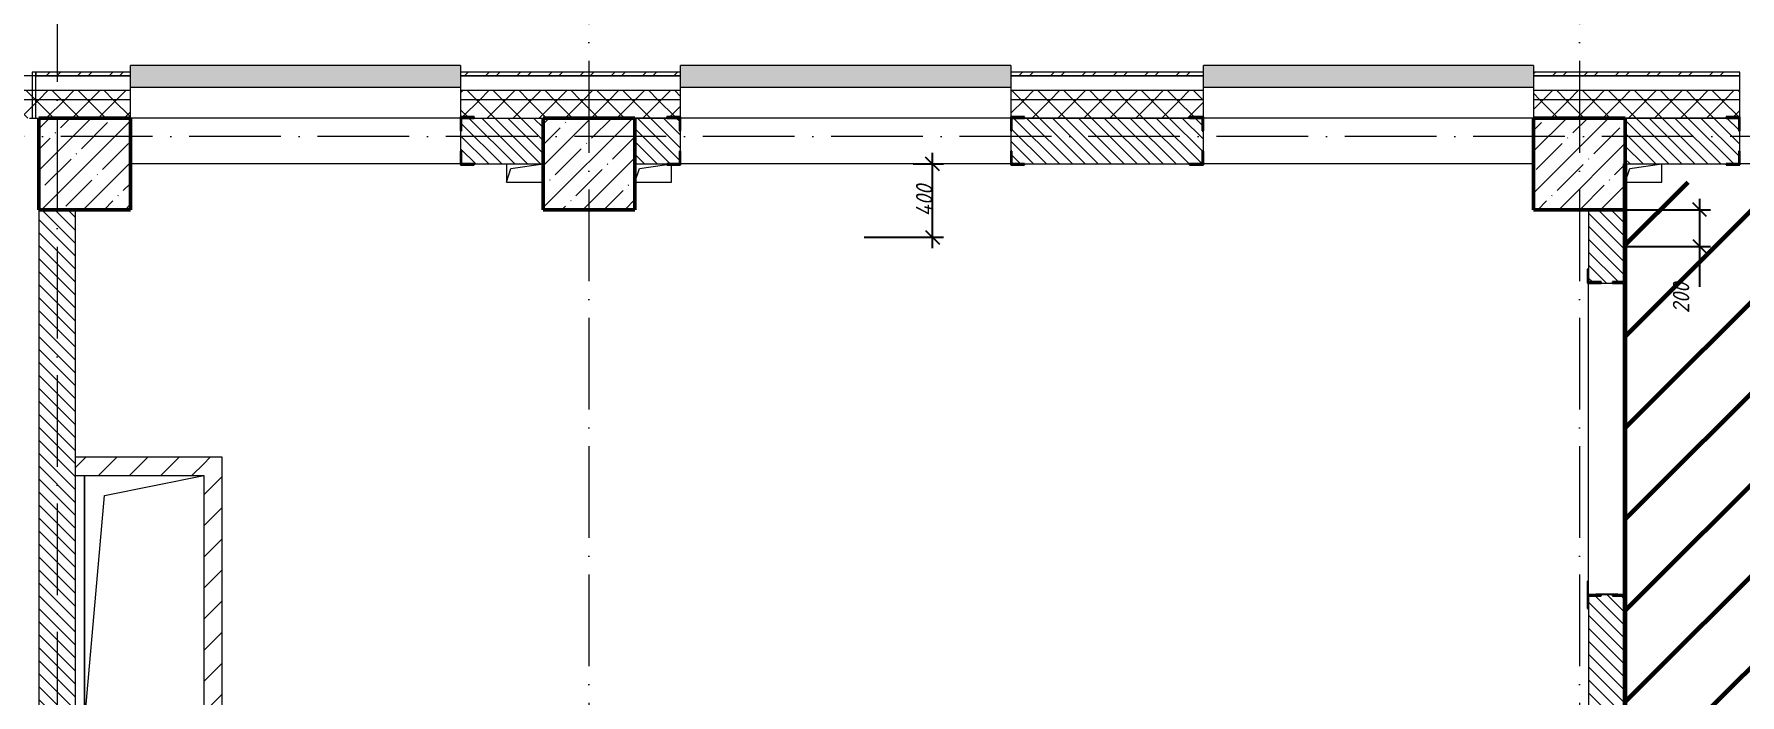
# Model space of a CAD drawing. Header units: millimetres. Extents: x -606178 to 312196, y -19338 to 632709.
# Drawn here: x -65990 to -56690, y 534329 to 537933 of the extents above; entities that cross this region are included whole.
import ezdxf

# ---------------------------------------------------------------- set-up
doc = ezdxf.new("R2010")
doc.units = ezdxf.units.MM
doc.linetypes.add('50_200_ШТРИХ_1Т_ш5_п1_п1_', pattern=[700, 500, -100, 0, -100])
for name, color, linetype, lineweight in [('6.4.1) Окр пт с инж. ПТ2.16', 3, 'Continuous', 60), ('6.4.3) Окр пт с инж. ПТ2.3', 150, 'Continuous', 60), ('A-____-____-DIMS', 7, 'Continuous', 9), ('A-FLOR-____-OTLN', 7, 'Continuous', 9), ('A-GENM-____-MCUT', 7, 'Continuous', 25), ('A-GENM-____-OTLN', 7, 'Continuous', 9), ('A-GENM-____-OTLN-1', 7, 'Continuous', 25), ('A-GLAZ-____-OTLN', 7, 'Continuous', 9), ('A-WALL-____-MCUT', 7, 'Continuous', 13), ('A-WALL-____-MCUT-1', 7, 'Continuous', 9), ('A-WALL-____-OTLN', 7, 'Continuous', 9), ('A-WALL-____-PATT-1', 7, 'Continuous', 9), ('A-WALL-FNSH-MCUT-1', 7, 'Continuous', 9), ('I-WALL-____-OTLN', 7, 'Continuous', 9), ('S-COLS-____-MCUT', 7, 'Continuous', 50), ('S-COLS-____-OTLN', 7, 'Continuous', 9), ('S-GRID-____-OTLN-1', 7, '50_200_ШТРИХ_1Т_ш5_п1_п1_', 9)]:
    doc.layers.add(name, color=color, linetype=linetype, lineweight=lineweight)
doc.layers.add('A-GLAZ-____-OTLN-1', color=7, linetype='Continuous', lineweight=9, true_color=0xc0c0c0)
doc.styles.add('ISOCPEUR_I_7', font='isocpeui.ttf', dxfattribs={"width": 0.9, "height": 90})
doc.dimstyles.new('ISO-1_8_0_9К_СРЕДНИЙ_Кладочные_1', dxfattribs={"dimscale": 304.8, "dimtxt": 89.638306, "dimasz": 0.246063, "dimexe": 0.19685, "dimexo": 0, "dimgap": 0, "dimtad": 1, "dimdec": 3, "dimrnd": 0.001, "dimdsep": 46, "dimtxsty": 'ISOCPEUR_I_7', "dimblk1": 'OBLIQUE', "dimblk2": 'OBLIQUE', "dimsah": 1, "dimcen": 0.09, "dimdle": 0.19685, "dimazin": 0, "dimtfac": 1, "dimtdec": 4, "dimtix": 1, "dimtmove": 0, "dimatfit": 3, "dimfxl": 1, "dimtvp": 1, "dimtolj": 1, "dimtzin": 0, "dimarcsym": 2})
doc.dimstyles.new('ISO-1_8_0_9К_СРЕДНИЙ_Кладочные_2', dxfattribs={"dimscale": 304.8, "dimtxt": 89.638306, "dimasz": 0.246063, "dimexe": 0.19685, "dimexo": 0, "dimgap": 0, "dimtad": 1, "dimdec": 3, "dimrnd": 0.001, "dimdsep": 46, "dimtxsty": 'ISOCPEUR_I_7', "dimblk1": 'OBLIQUE', "dimblk2": 'OBLIQUE', "dimsah": 1, "dimcen": 0.09, "dimdle": 0.19685, "dimazin": 0, "dimtfac": 1, "dimtdec": 4, "dimtix": 1, "dimtmove": 1, "dimatfit": 3, "dimfxl": 1, "dimtvp": 1, "dimtolj": 1, "dimtzin": 0, "dimarcsym": 2})
pattern_1 = [(45, (-140714.89, 451794.26), (-70.71068, 70.71068), []), (135, (-140714.89, 451794.26), (-70.71068, -70.71068), [])]
pattern_2 = [(135, (-140714.89, 451794.26), (-35.35534, -35.35534), [])]
pattern_3 = [(45, (-140714.89, 451794.26), (-84.85281, 84.85281), [])]

# ---------------------------------------------------------------- blocks, each defined once
blk = doc.blocks.new('BSC_Колонна _Прямоугольная - 500х500-V41-АР1_План отверстий 3 этажа в осях 1-64_Ю-ЯЯ')
at = {"layer": 'S-COLS-____-OTLN'}
h = blk.add_hatch(dxfattribs=at)
h.set_pattern_fill('FP_49', color=256, style=0, pattern_type=2)
h.set_pattern_definition([(45, (-83150, -85431.04), (-114.04925, 114.04925), []), (45, (-83035.95, -85431.04), (-114.04925, 114.04925), [201.613, -40.323, 3.353, -36.97])])
h.paths.add_polyline_path([(-250, -250), (250, -250), (250, 250), (-250, 250)], flags=0)
at = {"layer": 'S-COLS-____-MCUT'}
for p, q in [((250, 250), (-250, 250)), ((-250, 250), (-250, -250)), ((250, -250), (250, 250)), ((-250, -250), (250, -250))]:
    blk.add_line(p, q, dxfattribs=at)
blk = doc.blocks.new('BSC_Колонна _Прямоугольная - 500х500-V43-АР1_План отверстий 3 этажа в осях 1-64_Ю-ЯЯ')
at = {"layer": 'S-COLS-____-OTLN'}
h = blk.add_hatch(dxfattribs=at)
h.set_pattern_fill('FP_51', color=256, style=0, pattern_type=2)
h.set_pattern_definition([(45, (-77750, -85431.04), (-114.04925, 114.04925), []), (45, (-77635.95, -85431.04), (-114.04925, 114.04925), [201.613, -40.323, 3.353, -36.97])])
h.paths.add_polyline_path([(-250, -250), (250, -250), (250, 250), (-250, 250)], flags=0)
at = {"layer": 'S-COLS-____-MCUT'}
for p, q in [((250, 250), (-250, 250)), ((-250, 250), (-250, -250)), ((250, -250), (250, 250)), ((-250, -250), (250, -250))]:
    blk.add_line(p, q, dxfattribs=at)
blk = doc.blocks.new('BSC_Колонна _Прямоугольная - 500х500-V92-АР1_План отверстий 3 этажа в осях 1-64_Ю-ЯЯ')
at = {"layer": 'S-COLS-____-OTLN'}
h = blk.add_hatch(dxfattribs=at)
h.set_pattern_fill('FP_97', color=256, style=0, pattern_type=2)
h.set_pattern_definition([(45, (-75000, -85431.04), (-114.04925, 114.04925), []), (45, (-74885.95, -85431.04), (-114.04925, 114.04925), [201.613, -40.323, 3.353, -36.97])])
h.paths.add_polyline_path([(-250, -250), (250, -250), (250, 250), (-250, 250)], flags=0)
at = {"layer": 'S-COLS-____-MCUT'}
for p, q in [((250, 250), (-250, 250)), ((-250, 250), (-250, -250)), ((250, -250), (250, 250)), ((-250, -250), (250, -250))]:
    blk.add_line(p, q, dxfattribs=at)
blk = doc.blocks.new('Фахверк_СКБ_Уголок - 250_2700-27497298-АР1_План отверстий 3 этажа в осях 1-64_Ю-ЯЯ')
at = {"layer": 'A-GENM-____-MCUT'}
for p, q in [((200, 181), (125, 181)), ((125, 181), (125, 106)), ((125, 106), (131, 106)), ((131, 106), (131, 175)), ((131, 175), (200, 175)), ((200, 175), (200, 181)), ((131, -6), (125, -6)), ((125, -6), (125, -81)), ((125, -81), (200, -81)), ((131, -75), (131, -6)), ((200, -75), (131, -75)), ((200, -81), (200, -75))]:
    blk.add_line(p, q, dxfattribs=at)
blk = doc.blocks.new('154_Стойка_СКБ_Уголок - СМ-2480_200-28346303-АР1_План отверстий 3 этажа в осях 1-64_Ю-ЯЯ')
at = {"layer": 'A-GENM-____-MCUT'}
for p, q in [((125, 156), (125, 81)), ((200, 156), (125, 156)), ((131, 81), (131, 150)), ((131, 150), (200, 150)), ((200, 150), (200, 156)), ((125, 81), (131, 81)), ((131, 19), (125, 19)), ((125, 19), (125, -56)), ((131, -50), (131, 19)), ((125, -56), (200, -56)), ((200, -50), (131, -50)), ((200, -56), (200, -50))]:
    blk.add_line(p, q, dxfattribs=at)
blk = doc.blocks.new('Стойка_Влож_Полоса боковая - Полоса-V164-АР1_План отверстий 3 этажа в осях 1-64_Ю-ЯЯ')
at = {"layer": 'A-GENM-____-OTLN'}
for p, q in [((-5, 60), (0, 60)), ((-5, -60), (-5, 60)), ((0, 31), (0, -31)), ((0, -60), (-5, -60))]:
    blk.add_line(p, q, dxfattribs=at)
blk = doc.blocks.new('Стойка_Влож_Уголок_Опорный - Уголок-28213941-АР1_План отверстий 3 этажа в осях 1-64_Ю-ЯЯ')
at = {"layer": 'A-GENM-____-OTLN'}
for p, q in [((-212, -6), (-212, 0)), ((0, 0), (0, -6)), ((-212, -75), (-212, -6)), ((-212, -6), (-206, -6)), ((-212, -75), (-206, -75)), ((-6, -6), (0, -6)), ((-6, -75), (0, -75)), ((0, -6), (0, -75))]:
    blk.add_line(p, q, dxfattribs=at)
blk = doc.blocks.new('Фахверк_СКБ_Уголок - 200_3960-28268576-АР1_План отверстий 3 этажа в осях 1-64_Ю-ЯЯ')
at = {"layer": 'A-GENM-____-MCUT'}
for p, q in [((200, 156), (125, 156)), ((125, 156), (125, 81)), ((131, 81), (131, 150)), ((131, 150), (200, 150)), ((200, 150), (200, 156)), ((125, 81), (131, 81)), ((131, 19), (125, 19)), ((125, 19), (125, -56)), ((131, -50), (131, 19)), ((125, -56), (200, -56)), ((200, -50), (131, -50)), ((200, -56), (200, -50))]:
    blk.add_line(p, q, dxfattribs=at)
blk = doc.blocks.new('AR_Отверстие прямоугольное _в плите_ - AR_Отверстие прямоугольное _в плите_-30510712-АР1_План отверстий 3 этажа в осях 1-64_Ю-ЯЯ')
at = {"layer": 'A-GENM-____-OTLN'}
for p, q in [((-100, 50), (-100, -50)), ((-100, -50), (-75, 25)), ((-75, 25), (100, 50)), ((-100, -50), (100, -50))]:
    blk.add_line(p, q, dxfattribs=at)
blk = doc.blocks.new('AR_Отверстие прямоугольное _в плите_ - AR_Отверстие прямоугольное _в плите_-V175-АР1_План отверстий 3 этажа в осях 1-64_Ю-ЯЯ')
at = {"layer": 'A-GENM-____-OTLN'}
for p, q in [((-100, -50), (-75, 25)), ((-75, 25), (100, 50)), ((100, -50), (100, 50)), ((-100, -50), (100, -50))]:
    blk.add_line(p, q, dxfattribs=at)
blk = doc.blocks.new('AR_Отверстие прямоугольное _в плите_ - AR_Отверстие прямоугольное _в плите_-V181-АР1_План отверстий 3 этажа в осях 1-64_Ю-ЯЯ')
at = {"layer": 'A-GENM-____-OTLN'}
for p, q in [((-100, -50), (-75, 25)), ((-75, 25), (75, 46.4)), ((100, -50), (100, 44)), ((-100, -50), (100, -50))]:
    blk.add_line(p, q, dxfattribs=at)
blk = doc.blocks.new('AR_Отверстие прямоугольное _в плите_ - AR_Отверстие прямоугольное _в плите_-30552512-АР1_План отверстий 3 этажа в осях 1-64_Ю-ЯЯ')
at = {"layer": 'A-GENM-____-OTLN'}
for p, q in [((-325, 675), (-325, -675)), ((-216.7, 566.7), (325, 675)), ((-325, -675), (-216.7, 566.7)), ((-325, -675), (25, -675))]:
    blk.add_line(p, q, dxfattribs=at)
blk = doc.blocks.new('Отлив_СКБ - Отлив витража_120_НВФ-31885689-АР1_План отверстий 3 этажа в осях 1-64_Ю-ЯЯ')
at = {"layer": 'A-GLAZ-____-OTLN-1'}
for points in [[(1800, 2), (1800, 120), (0, 120), (0, 2), (736.9, 2)], [(1800, 0), (1800, 2), (0, 2), (0, 0), (736.9, 0)]]:
    blk.add_hatch(color=256, dxfattribs=at).paths.add_polyline_path(points, flags=0)
at = {"layer": 'A-GLAZ-____-OTLN'}
for p, q in [((0, 83), (0, 120)), ((1800, 120), (0, 120)), ((1800, 120), (1800, 83)), ((0, 2), (1800, 2)), ((1800, 0), (0, 0))]:
    blk.add_line(p, q, dxfattribs=at)
blk = doc.blocks.new('Стены 2 - Стены 4-31194547-АР1_План отверстий 3 этажа в осях 1-64_Ю-ЯЯ')
at = {"layer": 'A-WALL-____-MCUT'}
for p, q in [((-1798.5, 41030.2), (-1798.5, 41010.2)), ((-1548.5, 41030.2), (-1798.5, 41030.2)), ((-1548.5, 41010.2), (-1548.5, 41030.2)), ((-1798.5, 41010.2), (-1548.5, 41010.2))]:
    blk.add_line(p, q, dxfattribs=at)
blk = doc.blocks.new('_Oblique')
at = {"color": 0, "linetype": 'ByBlock', "lineweight": -2}
blk.add_line((-0.5, -0.5), (0.5, 0.5), dxfattribs=at)
blk = doc.blocks.new('*D5417')
at = {"layer": 'A-____-____-DIMS', "color": 0, "lineweight": -2, "transparency": 16777216}
for p, q in [((-61092, 536765.3), (-61092, 537285.3)), ((-61198.1, 537225.3), (-61032, 537225.3)), ((-61464.9, 536825.3), (-61032, 536825.3))]:
    blk.add_line(p, q, dxfattribs=at)
at = {"layer": 'Defpoints', "color": 0, "transparency": 16777216}
for p in [(-61198.1, 537225.3), (-61092, 537225.3), (-61464.9, 536825.3)]:
    blk.add_point(p, dxfattribs=at)
at = {"layer": 'A-____-____-DIMS', "color": 0, "lineweight": -2, "transparency": 16777216, "xscale": 75, "yscale": 75, "zscale": 75}
for p, rotation in [((-61092, 537225.3), 90), ((-61092, 536825.3), 270)]:
    blk.add_blockref('_Oblique', p, dxfattribs=dict(at, rotation=rotation))
at = {"layer": 'A-____-____-DIMS', "color": 0, "transparency": 16777216, "insert": (-61137, 537025.3), "char_height": 90, "width": 426.127, "attachment_point": 5, "rotation": 90, "style": 'ISOCPEUR_I_7'}
blk.add_mtext('\\A1;400', dxfattribs=at)
blk = doc.blocks.new('*D5396')
at = {"layer": 'A-____-____-DIMS', "color": 0, "lineweight": -2, "transparency": 16777216}
for p, q in [((-56909.6, 537035), (-56909.6, 536775)), ((-57314.9, 536975), (-56849.6, 536975)), ((-57314.9, 536775), (-56849.6, 536775)), ((-56909.6, 536775), (-56909.6, 536555.6))]:
    blk.add_line(p, q, dxfattribs=at)
at = {"layer": 'Defpoints', "color": 0, "transparency": 16777216}
for p in [(-57314.9, 536975), (-57314.9, 536775), (-56909.6, 536775)]:
    blk.add_point(p, dxfattribs=at)
at = {"layer": 'A-____-____-DIMS', "color": 0, "lineweight": -2, "transparency": 16777216, "xscale": 75, "yscale": 75, "zscale": 75}
for p, rotation in [((-56909.6, 536975), 90), ((-56909.6, 536775), 270)]:
    blk.add_blockref('_Oblique', p, dxfattribs=dict(at, rotation=rotation))
at = {"layer": 'A-____-____-DIMS', "color": 0, "transparency": 16777216, "insert": (-57055.6, 536410.8), "char_height": 90, "width": 409.578, "attachment_point": 1, "rotation": 90, "line_spacing_factor": 1.149209, "style": 'ISOCPEUR_I_7'}
blk.add_mtext('\\A1;200', dxfattribs=at)

msp = doc.modelspace()

# ---------------------------------------------------------------- hatches: boundary and pattern name
at = {"layer": '6.4.3) Окр пт с инж. ПТ2.3'}
h = msp.add_hatch(dxfattribs=at)
h.set_pattern_fill('ANSI31', color=256, scale=111)
h.paths.add_polyline_path([(-48464.891, 537125.3011), (-57314.891, 537125.3011), (-57314.891, 534225.3011), (-56714.891, 534225.3011), (-56714.891, 530175.3011), (-57214.891, 530175.3011), (-57214.891, 527475.3011), (-56714.891, 527475.3011), (-56714.891, 527125.3011), (-52164.891, 527125.3011), (-52164.891, 527625.3011), (-51464.891, 527625.3011), (-51464.891, 527125.3011), (-46764.891, 527125.3011), (-46764.891, 530875.3011), (-47464.891, 530875.3011), (-47464.891, 531375.3011), (-46764.891, 531375.3011), (-46764.891, 532625.3011), (-48464.891, 532625.3011)])
h.paths.add_polyline_path([(-52164.891, 534425.3011), (-51464.891, 534425.3011), (-51464.891, 533475.3011), (-52164.891, 533475.3011)], flags=16)
h.paths.add_polyline_path([(-52164.891, 530325.3006), (-51464.891, 530325.3006), (-51464.891, 529475.3006), (-52164.891, 529475.3006)], flags=16)
at = {"layer": 'A-WALL-____-PATT-1'}
h = msp.add_hatch(dxfattribs=at)
h.set_pattern_fill('FP_6', color=256, style=0, pattern_type=2)
h.set_pattern_definition([(45, (-140714.89, 451794.26), (-85.53659, 85.53659), []), (45, (-140657.87, 451794.26), (-85.53659, 85.53659), [])])
h.paths.add_polyline_path([(-54889.891, 537705.3011), (-53764.891, 537705.3011), (-53764.891, 537725.3011), (-54889.891, 537725.3011)], flags=0)
h.paths.add_polyline_path([(-60309.2918, 537705.3011), (-59614.891, 537705.3011), (-59614.891, 537725.3011), (-60664.891, 537725.3011), (-60664.891, 537705.3011)], flags=0)
h.paths.add_polyline_path([(-57658.0954, 537705.3011), (-56689.891, 537705.3011), (-56689.891, 537725.3011), (-57814.891, 537725.3011), (-57814.891, 537705.3011)], flags=0)
h.paths.add_polyline_path([(-63664.891, 537705.3011), (-62464.891, 537705.3011), (-62464.891, 537725.3011), (-63664.891, 537725.3011)], flags=0)
h.paths.add_polyline_path([(-65979.891, 537705.3011), (-65464.891, 537705.3011), (-65464.891, 537725.3011), (-65979.891, 537725.3011)], flags=0)
h = msp.add_hatch(dxfattribs=at)
h.set_pattern_fill('FP_4', color=256, style=0, pattern_type=2)
h.set_pattern_definition(pattern_1)
h.paths.add_polyline_path([(-39234.891, 537575.3011), (-39234.891, 537625.3011), (-46214.891, 537625.3011), (-46214.891, 537575.3011), (-41750.9168, 537575.3011)], flags=0)
h.paths.add_polyline_path([(-47214.891, 537575.3011), (-47214.891, 537625.3011), (-48964.891, 537625.3011), (-48964.891, 537575.3011), (-48820.774, 537575.3011)], flags=0)
h.paths.add_polyline_path([(-54889.891, 537575.3011), (-53764.891, 537575.3011), (-53764.891, 537625.3011), (-54889.891, 537625.3011)], flags=0)
h.paths.add_polyline_path([(-56689.891, 537575.3011), (-56689.891, 537625.3011), (-57814.891, 537625.3011), (-57814.891, 537575.3011), (-56774.3633, 537575.3011)], flags=0)
h.paths.add_polyline_path([(-60309.2918, 537575.3011), (-59614.891, 537575.3011), (-59614.891, 537625.3011), (-60664.891, 537625.3011), (-60664.891, 537575.3011)], flags=0)
h.paths.add_polyline_path([(-63664.891, 537575.3011), (-62464.891, 537575.3011), (-62464.891, 537625.3011), (-63664.891, 537625.3011)], flags=0)
h.paths.add_polyline_path([(-65464.891, 537575.3011), (-65464.891, 537625.3011), (-69014.891, 537625.3011), (-69014.891, 537575.3011), (-66495.4168, 537575.3011)], flags=0)
h.paths.add_polyline_path([(-70814.891, 537575.3011), (-70814.891, 537625.3011), (-72014.891, 537625.3011), (-72014.891, 537575.3011)], flags=0)
h.paths.add_polyline_path([(-76814.891, 537575.3011), (-76814.891, 537625.3011), (-78064.891, 537625.3011), (-78064.891, 537575.3011), (-77100.2026, 537575.3011)], flags=0)
h.paths.add_polyline_path([(-75014.891, 537575.3011), (-73814.891, 537575.3011), (-73814.891, 537625.3011), (-75014.891, 537625.3011)], flags=0)
h.paths.add_polyline_path([(-82864.891, 537575.3011), (-82864.891, 537625.3011), (-84064.891, 537625.3011), (-84064.891, 537575.3011)], flags=0)
h.paths.add_polyline_path([(-79864.891, 537575.3011), (-79864.891, 537625.3011), (-81064.891, 537625.3011), (-81064.891, 537575.3011), (-80635.1311, 537575.3011)], flags=0)
h.paths.add_polyline_path([(-85864.891, 537575.3011), (-85864.891, 537625.3011), (-87064.891, 537625.3011), (-87064.891, 537575.3011)], flags=0)
h.paths.add_polyline_path([(-88864.891, 537575.3011), (-88864.891, 537625.3011), (-90664.891, 537625.3011), (-90664.891, 537575.3011)], flags=0)
h = msp.add_hatch(dxfattribs=at)
h.set_pattern_fill('FP_4', color=256, style=0, pattern_type=2)
h.set_pattern_definition(pattern_1)
h.paths.add_polyline_path([(-39314.891, 537475.3011), (-39234.891, 537475.3011), (-39234.891, 537575.3011), (-46214.891, 537575.3011), (-46214.891, 537475.3011), (-39364.891, 537475.3011)], flags=0)
h.paths.add_polyline_path([(-47214.891, 537475.3011), (-47214.891, 537575.3011), (-48964.891, 537575.3011), (-48964.891, 537481.3011), (-48889.891, 537481.3011), (-48889.891, 537475.3011), (-47714.891, 537475.3011)], flags=0)
h.paths.add_polyline_path([(-56764.891, 537475.3011), (-56764.891, 537481.3011), (-56689.891, 537481.3011), (-56689.891, 537575.3011), (-57814.891, 537575.3011), (-57814.891, 537475.3011), (-56774.3633, 537475.3011)], flags=0)
h.paths.add_polyline_path([(-54123.1668, 537475.3011), (-53839.891, 537475.3011), (-53839.891, 537481.3011), (-53764.891, 537481.3011), (-53764.891, 537575.3011), (-54889.891, 537575.3011), (-54889.891, 537481.3011), (-54814.891, 537481.3011), (-54814.891, 537475.3011)], flags=0)
h.paths.add_polyline_path([(-59689.891, 537475.3011), (-59689.891, 537481.3011), (-59614.891, 537481.3011), (-59614.891, 537575.3011), (-60664.891, 537575.3011), (-60664.891, 537481.3011), (-60589.891, 537481.3011), (-60589.891, 537475.3011), (-60309.2918, 537475.3011)], flags=0)
h.paths.add_polyline_path([(-62539.891, 537475.3011), (-62539.891, 537481.3011), (-62464.891, 537481.3011), (-62464.891, 537575.3011), (-63664.891, 537575.3011), (-63664.891, 537481.3011), (-63589.891, 537481.3011), (-63589.891, 537475.3011), (-62714.891, 537475.3011)], flags=0)
h.paths.add_polyline_path([(-65464.891, 537475.3011), (-65464.891, 537575.3011), (-69014.891, 537575.3011), (-69014.891, 537481.3011), (-68939.891, 537481.3011), (-68939.891, 537475.3011), (-65964.891, 537475.3011)], flags=0)
h.paths.add_polyline_path([(-71514.891, 537475.3011), (-70889.891, 537475.3011), (-70889.891, 537481.3011), (-70814.891, 537481.3011), (-70814.891, 537575.3011), (-72014.891, 537575.3011), (-72014.891, 537475.3011)], flags=0)
h.paths.add_polyline_path([(-77464.891, 537475.3011), (-76889.891, 537475.3011), (-76889.891, 537481.3011), (-76814.891, 537481.3011), (-76814.891, 537575.3011), (-78064.891, 537575.3011), (-78064.891, 537481.3011), (-77989.891, 537481.3011), (-77989.891, 537475.3011), (-77964.891, 537475.3011)], flags=0)
h.paths.add_polyline_path([(-74939.891, 537475.3011), (-73889.891, 537475.3011), (-73889.891, 537481.3011), (-73814.891, 537481.3011), (-73814.891, 537575.3011), (-75014.891, 537575.3011), (-75014.891, 537481.3011), (-74939.891, 537481.3011)], flags=0)
h.paths.add_polyline_path([(-80635.1311, 537475.3011), (-79939.891, 537475.3011), (-79939.891, 537481.3011), (-79864.891, 537481.3011), (-79864.891, 537575.3011), (-81064.891, 537575.3011), (-81064.891, 537481.3011), (-80989.891, 537481.3011), (-80989.891, 537475.3011)], flags=0)
h.paths.add_polyline_path([(-82939.891, 537475.3011), (-82939.891, 537481.3011), (-82864.891, 537481.3011), (-82864.891, 537575.3011), (-84064.891, 537575.3011), (-84064.891, 537481.3011), (-83989.891, 537481.3011), (-83989.891, 537475.3011), (-83464.891, 537475.3011)], flags=0)
h.paths.add_polyline_path([(-86989.891, 537475.3011), (-85939.891, 537475.3011), (-85939.891, 537481.3011), (-85864.891, 537481.3011), (-85864.891, 537575.3011), (-87064.891, 537575.3011), (-87064.891, 537481.3011), (-86989.891, 537481.3011)], flags=0)
h.paths.add_polyline_path([(-88939.891, 537475.3011), (-88939.891, 537481.3011), (-88864.891, 537481.3011), (-88864.891, 537575.3011), (-90664.891, 537575.3011), (-90664.891, 537475.3011), (-89714.891, 537475.3011)], flags=0)
h = msp.add_hatch(dxfattribs=at)
h.set_pattern_fill('FP_9', color=256, style=0, pattern_type=2)
h.set_pattern_definition(pattern_2)
h.paths.add_polyline_path([(-63658.891, 537225.3011), (-63214.891, 537225.3011), (-63214.891, 537475.3011), (-63658.891, 537475.3011), (-63658.891, 537406.3011), (-63664.891, 537406.3011), (-63664.891, 537294.3011), (-63658.891, 537294.3011)], flags=0)
h = msp.add_hatch(dxfattribs=at)
h.set_pattern_fill('FP_9', color=256, style=0, pattern_type=2)
h.set_pattern_definition(pattern_2)
h.paths.add_polyline_path([(-59620.891, 537225.3011), (-59620.891, 537294.3011), (-59614.891, 537294.3011), (-59614.891, 537406.3011), (-59620.891, 537406.3011), (-59620.891, 537475.3011), (-60658.891, 537475.3011), (-60658.891, 537406.3011), (-60664.891, 537406.3011), (-60664.891, 537294.3011), (-60658.891, 537294.3011), (-60658.891, 537225.3011), (-59689.891, 537225.3011)], flags=0)
h.paths.add_polyline_path([(-62714.891, 537225.3011), (-62470.891, 537225.3011), (-62470.891, 537294.3011), (-62464.891, 537294.3011), (-62464.891, 537406.3011), (-62470.891, 537406.3011), (-62470.891, 537475.3011), (-62714.891, 537475.3011), (-62714.891, 537406.3011)], flags=0)
h = msp.add_hatch(dxfattribs=at)
h.set_pattern_fill('FP_9', color=256, style=0, pattern_type=2)
h.set_pattern_definition(pattern_2)
h.paths.add_polyline_path([(-53770.891, 537225.3011), (-53770.891, 537294.3011), (-53764.891, 537294.3011), (-53764.891, 537406.3011), (-53770.891, 537406.3011), (-53770.891, 537475.3011), (-54883.891, 537475.3011), (-54883.891, 537406.3011), (-54889.891, 537406.3011), (-54889.891, 537294.3011), (-54883.891, 537294.3011), (-54883.891, 537225.3011), (-53839.891, 537225.3011)], flags=0)
h.paths.add_polyline_path([(-56695.891, 537225.3011), (-56695.891, 537294.3011), (-56689.891, 537294.3011), (-56689.891, 537406.3011), (-56695.891, 537406.3011), (-56695.891, 537475.3011), (-57314.891, 537475.3011), (-57314.891, 537225.3011), (-56764.891, 537225.3011)], flags=0)
h = msp.add_hatch(dxfattribs=at)
h.set_pattern_fill('FP_9', color=256, style=0, pattern_type=2)
h.set_pattern_definition(pattern_2)
h.paths.add_polyline_path([(-65764.891, 533975.3011), (-65764.891, 536975.3011), (-65964.891, 536975.3011), (-65964.891, 533975.3011)], flags=0)
h = msp.add_hatch(dxfattribs=at)
h.set_pattern_fill('FP_9', color=256, style=0, pattern_type=2)
h.set_pattern_definition(pattern_2)
h.paths.add_polyline_path([(-57314.891, 533975.3011), (-57314.891, 534869.3011), (-57383.891, 534869.3011), (-57383.891, 534875.3011), (-57445.891, 534875.3011), (-57445.891, 534869.3011), (-57514.891, 534869.3011), (-57514.891, 533975.3011)], flags=0)
h.paths.add_polyline_path([(-57383.891, 536575.3011), (-57383.891, 536581.3011), (-57314.891, 536581.3011), (-57314.891, 536975.3011), (-57514.891, 536975.3011), (-57514.891, 536581.3011), (-57445.891, 536581.3011), (-57445.891, 536575.3011)], flags=0)
h = msp.add_hatch(dxfattribs=at)
h.set_pattern_fill('FP_7', color=256, style=0, pattern_type=2)
h.set_pattern_definition(pattern_3)
h.paths.add_polyline_path([(-65064.891, 535525.3011), (-65064.891, 535625.3011), (-65764.891, 535625.3011), (-65764.891, 535525.3011)], flags=0)
h = msp.add_hatch(dxfattribs=at)
h.set_pattern_fill('FP_7', color=256, style=0, pattern_type=2)
h.set_pattern_definition(pattern_3)
h.paths.add_polyline_path([(-65064.891, 534075.3011), (-64964.891, 534075.3011), (-64964.891, 535625.3011), (-65064.891, 535625.3011), (-65064.891, 534175.3011)], flags=0)

# ---------------------------------------------------------------- linework, layer by layer
at = {"layer": '6.4.1) Окр пт с инж. ПТ2.16'}
msp.add_lwpolyline([(-65764.891, 518375.3011), (-61764.891, 518375.3011), (-61764.891, 519775.3011), (-62264.891, 519775.3011), (-62264.891, 522825.3011), (-61764.891, 522825.3011), (-61764.891, 524225.3011), (-63014.891, 524225.3011), (-63014.891, 527125.3011), (-57914.891, 527125.3011), (-57914.891, 526775.3011), (-56714.891, 526775.3011), (-56714.891, 527475.3011), (-57214.891, 527475.3011), (-57214.891, 530175.3011), (-56714.891, 530175.3011), (-56714.891, 534225.3011), (-57314.891, 534225.3011), (-57314.891, 537225.3011)], dxfattribs=at)
at = {"layer": 'A-FLOR-____-OTLN'}
msp.add_line((-65714.891, 534175.3011), (-65714.891, 535525.3011), dxfattribs=at)
at = {"layer": 'A-WALL-____-MCUT'}
for p, q in [((-65464.891, 537705.3011), (-69014.891, 537705.3011)), ((-65464.891, 537475.3011), (-65464.891, 537705.3011)), ((-62464.891, 537705.3011), (-63664.891, 537705.3011)), ((-63664.891, 537705.3011), (-63664.891, 537481.3011)), ((-62464.891, 537481.3011), (-62464.891, 537705.3011)), ((-59614.891, 537705.3011), (-60664.891, 537705.3011)), ((-60664.891, 537705.3011), (-60664.891, 537481.3011)), ((-59614.891, 537481.3011), (-59614.891, 537705.3011)), ((-56689.891, 537705.3011), (-57814.891, 537705.3011)), ((-57814.891, 537705.3011), (-57814.891, 537475.3011)), ((-56689.891, 537481.3011), (-56689.891, 537705.3011)), ((-66014.891, 537475.3011), (-65964.891, 537475.3011)), ((-63664.891, 537406.3011), (-63664.891, 537294.3011)), ((-62464.891, 537294.3011), (-62464.891, 537406.3011)), ((-60664.891, 537406.3011), (-60664.891, 537294.3011)), ((-59614.891, 537294.3011), (-59614.891, 537406.3011)), ((-56689.891, 537294.3011), (-56689.891, 537406.3011)), ((-63589.891, 537225.3011), (-63214.891, 537225.3011)), ((-62714.891, 537225.3011), (-62539.891, 537225.3011)), ((-60589.891, 537225.3011), (-59689.891, 537225.3011)), ((-57314.891, 537225.3011), (-56764.891, 537225.3011)), ((-65964.891, 536975.3011), (-65964.891, 533975.3011)), ((-65764.891, 533975.3011), (-65764.891, 536975.3011)), ((-57514.891, 536975.3011), (-57514.891, 536650.3011)), ((-57314.891, 536650.3011), (-57314.891, 536975.3011)), ((-57445.891, 536575.3011), (-57383.891, 536575.3011)), ((-57514.891, 534800.3011), (-57514.891, 533975.3011)), ((-57314.891, 533975.3011), (-57314.891, 534800.3011))]:
    msp.add_line(p, q, dxfattribs=at)
at = {"layer": 'A-WALL-____-MCUT-1'}
for p, q in [((-65464.891, 537625.3011), (-69014.891, 537625.3011)), ((-65464.891, 537575.3011), (-69014.891, 537575.3011)), ((-62464.891, 537625.3011), (-63664.891, 537625.3011)), ((-62464.891, 537575.3011), (-63664.891, 537575.3011)), ((-59614.891, 537625.3011), (-60664.891, 537625.3011)), ((-59614.891, 537575.3011), (-60664.891, 537575.3011)), ((-56689.891, 537625.3011), (-57814.891, 537625.3011)), ((-56689.891, 537575.3011), (-57814.891, 537575.3011)), ((-63589.891, 537475.3011), (-63214.891, 537475.3011)), ((-62714.891, 537475.3011), (-62539.891, 537475.3011)), ((-62539.891, 537475.3011), (-62714.891, 537475.3011)), ((-60589.891, 537475.3011), (-59689.891, 537475.3011)), ((-59689.891, 537475.3011), (-60589.891, 537475.3011)), ((-57314.891, 537475.3011), (-56764.891, 537475.3011)), ((-56764.891, 537475.3011), (-57314.891, 537475.3011))]:
    msp.add_line(p, q, dxfattribs=at)
at = {"layer": 'A-WALL-____-OTLN'}
for p, q in [((-63664.891, 537475.3011), (-65464.891, 537475.3011)), ((-60664.891, 537475.3011), (-62464.891, 537475.3011)), ((-57814.891, 537475.3011), (-59614.891, 537475.3011)), ((-63664.891, 537225.3011), (-65464.891, 537225.3011)), ((-60664.891, 537225.3011), (-62464.891, 537225.3011)), ((-57814.891, 537225.3011), (-59614.891, 537225.3011)), ((-54889.891, 537225.3011), (-56689.891, 537225.3011))]:
    msp.add_line(p, q, dxfattribs=at)
at = {"layer": 'A-WALL-FNSH-MCUT-1'}
for p, q in [((-65464.891, 537725.3011), (-65979.891, 537725.3011)), ((-65979.891, 537725.3011), (-65979.891, 537705.3011)), ((-65979.891, 537705.3011), (-65464.891, 537705.3011)), ((-65464.891, 537705.3011), (-65464.891, 537725.3011)), ((-62464.891, 537725.3011), (-63664.891, 537725.3011)), ((-63664.891, 537725.3011), (-63664.891, 537705.3011)), ((-63664.891, 537705.3011), (-62464.891, 537705.3011)), ((-62464.891, 537705.3011), (-62464.891, 537725.3011)), ((-59614.891, 537725.3011), (-60664.891, 537725.3011)), ((-60664.891, 537725.3011), (-60664.891, 537705.3011)), ((-60664.891, 537705.3011), (-59614.891, 537705.3011)), ((-59614.891, 537705.3011), (-59614.891, 537725.3011)), ((-56689.891, 537725.3011), (-57814.891, 537725.3011)), ((-57814.891, 537725.3011), (-57814.891, 537705.3011)), ((-57814.891, 537705.3011), (-56689.891, 537705.3011)), ((-56689.891, 537705.3011), (-56689.891, 537725.3011)), ((-64964.891, 535625.3011), (-65764.891, 535625.3011)), ((-64964.891, 534075.3011), (-64964.891, 535625.3011)), ((-65764.891, 535525.3011), (-65064.891, 535525.3011)), ((-65064.891, 535525.3011), (-65064.891, 534175.3011))]:
    msp.add_line(p, q, dxfattribs=at)
at = {"layer": 'I-WALL-____-OTLN'}
for p, q in [((-57514.891, 534875.3011), (-57514.891, 536575.3011)), ((-57314.891, 536575.3011), (-57314.891, 534875.3011))]:
    msp.add_line(p, q, dxfattribs=at)
at = {"layer": 'S-GRID-____-OTLN-1'}
for p, q in [((-62964.891, 542687.1106), (-62964.891, 491375.8881)), ((-57564.891, 542687.1106), (-57564.891, 491375.8881)), ((-65864.891, 542374.2366), (-65864.891, 491625.2377)), ((-36640.4843, 537375.3011), (-145383.6612, 537375.3011))]:
    msp.add_line(p, q, dxfattribs=at)

# ---------------------------------------------------------------- block references
at = {"layer": 'A-GENM-____-OTLN'}
for name, p in [('AR_Отверстие прямоугольное _в плите_ - AR_Отверстие прямоугольное _в плите_-30510712-АР1_План отверстий 3 этажа в осях 1-64_Ю-ЯЯ', (-63314.891, 537175.3011)), ('AR_Отверстие прямоугольное _в плите_ - AR_Отверстие прямоугольное _в плите_-V181-АР1_План отверстий 3 этажа в осях 1-64_Ю-ЯЯ', (-62614.891, 537175.3011)), ('AR_Отверстие прямоугольное _в плите_ - AR_Отверстие прямоугольное _в плите_-V175-АР1_План отверстий 3 этажа в осях 1-64_Ю-ЯЯ', (-57214.891, 537175.3011)), ('AR_Отверстие прямоугольное _в плите_ - AR_Отверстие прямоугольное _в плите_-30552512-АР1_План отверстий 3 этажа в осях 1-64_Ю-ЯЯ', (-65389.891, 534850.3011))]:
    msp.add_blockref(name, p, dxfattribs=at)
for name, p, rotation in [('Стойка_Влож_Уголок_Опорный - Уголок-28213941-АР1_План отверстий 3 этажа в осях 1-64_Ю-ЯЯ', (-57520.891, 534875.3011), 180), ('Стойка_Влож_Полоса боковая - Полоса-V164-АР1_План отверстий 3 этажа в осях 1-64_Ю-ЯЯ', (-57414.891, 534875.3011), 269.9999999999999)]:
    msp.add_blockref(name, p, dxfattribs=dict(at, rotation=rotation))
at = {"layer": 'A-GENM-____-OTLN-1'}
for p in [(-63789.891, 537300.3011), (-60789.891, 537300.3011)]:
    msp.add_blockref('Фахверк_СКБ_Уголок - 250_2700-27497298-АР1_План отверстий 3 этажа в осях 1-64_Ю-ЯЯ', p, dxfattribs=at)
for name, p, rotation in [('Фахверк_СКБ_Уголок - 250_2700-27497298-АР1_План отверстий 3 этажа в осях 1-64_Ю-ЯЯ', (-62339.891, 537400.3011), 180), ('Фахверк_СКБ_Уголок - 250_2700-27497298-АР1_План отверстий 3 этажа в осях 1-64_Ю-ЯЯ', (-59489.891, 537400.3011), 180), ('Фахверк_СКБ_Уголок - 250_2700-27497298-АР1_План отверстий 3 этажа в осях 1-64_Ю-ЯЯ', (-56564.891, 537400.3011), 180), ('Фахверк_СКБ_Уголок - 200_3960-28268576-АР1_План отверстий 3 этажа в осях 1-64_Ю-ЯЯ', (-57364.891, 536450.3011), 89.9999999999999), ('154_Стойка_СКБ_Уголок - СМ-2480_200-28346303-АР1_План отверстий 3 этажа в осях 1-64_Ю-ЯЯ', (-57464.891, 535000.3011), 269.9999999999999)]:
    msp.add_blockref(name, p, dxfattribs=dict(at, rotation=rotation))
at = {"layer": 'A-GLAZ-____-OTLN'}
for p in [(-65464.891, 537642.3011), (-62464.891, 537642.3011), (-59614.891, 537642.3011)]:
    msp.add_blockref('Отлив_СКБ - Отлив витража_120_НВФ-31885689-АР1_План отверстий 3 этажа в осях 1-64_Ю-ЯЯ', p, dxfattribs=at)
at = {"layer": 'A-WALL-____-OTLN', "rotation": 89.9999999999999}
msp.add_blockref('Стены 2 - Стены 4-31194547-АР1_План отверстий 3 этажа в осях 1-64_Ю-ЯЯ', (-24969.649, 539273.8129), dxfattribs=at)
at = {"layer": 'S-COLS-____-OTLN'}
for name, p in [('BSC_Колонна _Прямоугольная - 500х500-V92-АР1_План отверстий 3 этажа в осях 1-64_Ю-ЯЯ', (-65714.891, 537225.3011)), ('BSC_Колонна _Прямоугольная - 500х500-V43-АР1_План отверстий 3 этажа в осях 1-64_Ю-ЯЯ', (-62964.891, 537225.3011)), ('BSC_Колонна _Прямоугольная - 500х500-V41-АР1_План отверстий 3 этажа в осях 1-64_Ю-ЯЯ', (-57564.891, 537225.3011))]:
    msp.add_blockref(name, p, dxfattribs=at)

# ---------------------------------------------------------------- dimensions: what is measured, and where the dimension line sits
at = {"layer": 'A-____-____-DIMS'}
dim = msp.add_linear_dim(base=(-61092.0045, 537225.3011), p1=(-61464.891, 536825.3011), p2=(-61198.0705, 537225.3011), angle=90, dimstyle='ISO-1_8_0_9К_СРЕДНИЙ_Кладочные_2', override={"dimpost": '<>', "dimfxl": 480.825498}, dxfattribs=at)
dim.commit()
dim.dimension.update_dxf_attribs({"geometry": '*D5417', "text_midpoint": (-61137.0045, 537025.3011)})
dim = msp.add_linear_dim(base=(-56909.5575, 536774.9536), p1=(-57314.891, 536974.9536), p2=(-57314.891, 536774.9536), angle=90, dimstyle='ISO-1_8_0_9К_СРЕДНИЙ_Кладочные_1', override={"dimpost": '<>', "dimfxl": 200}, dxfattribs=at)
dim.commit()
dim.dimension.update_dxf_attribs({"geometry": '*D5396', "text_midpoint": (-56995.5893, 536555.5653), "dimtype": 160, "text_rotation": 90})

doc.saveas('drawing.dxf')
